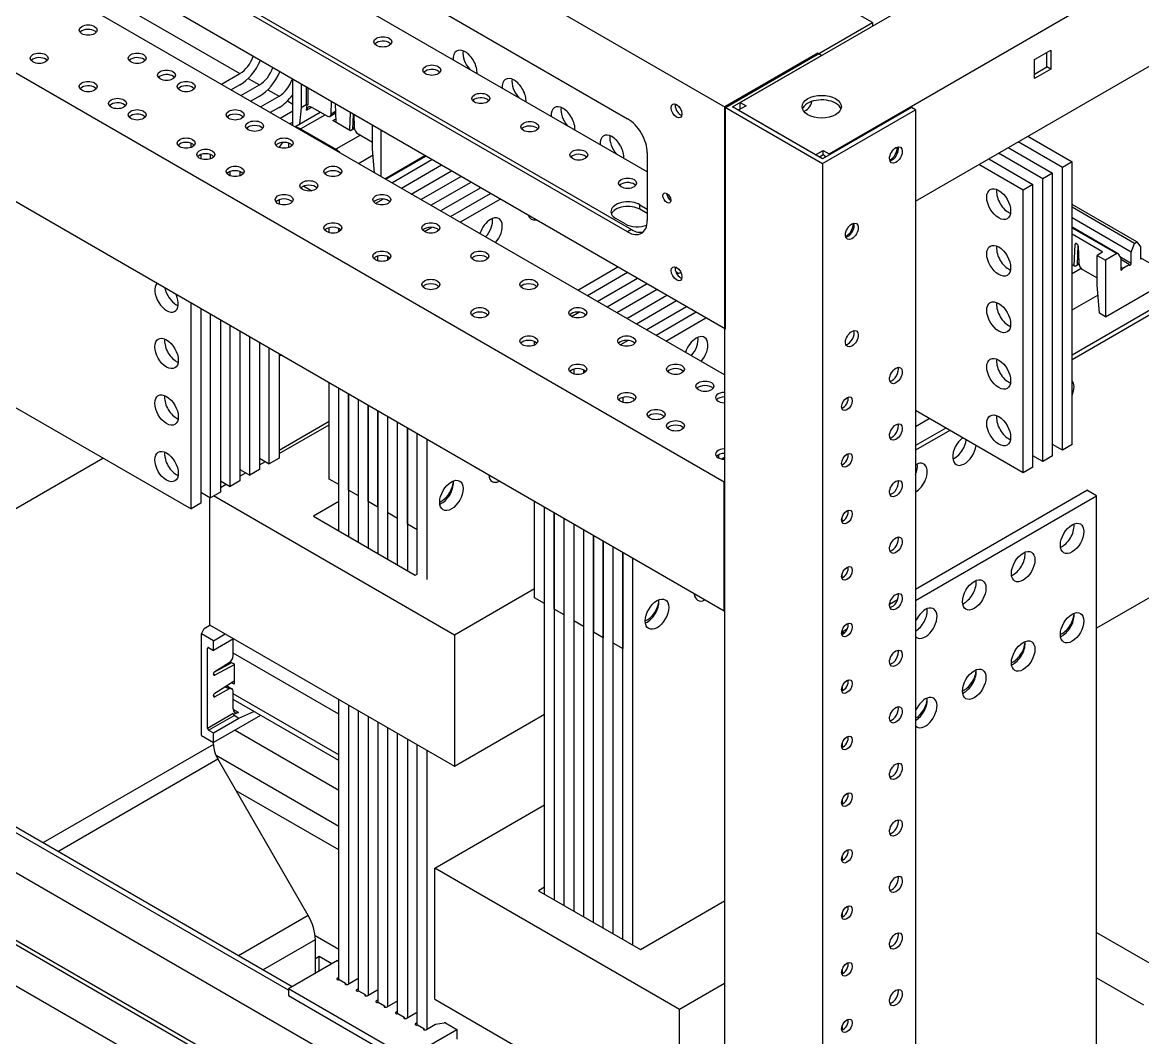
# Model space of a CAD drawing. Header units: millimetres. Extents: x -116965 to 323937, y 291661 to 566926.
# Drawn here: x -22458 to -22247.7, y 302155.2 to 302345.7 of the extents above; entities that cross this region are included whole.
import ezdxf

# ---------------------------------------------------------------- set-up
doc = ezdxf.new("R2010")
doc.units = ezdxf.units.MM
doc.layers.add('ALPHA', color=255, linetype='Continuous')

msp = doc.modelspace()

# ---------------------------------------------------------------- linework, layer by layer
at = {"layer": 'ALPHA'}
for p, q in [((-22298.406326, 302345.662676), (-22519.023642, 302473.036143)), ((-22325.98349, 302329.740993), (-22546.600806, 302457.11446)), ((-22323.225774, 302330.696294), (-22107.020805, 302455.522291)), ((-22306.532397, 302321.058368), (-22090.327428, 302445.884366)), ((-22290.317024, 302312.163454), (-22105.586792, 302418.817504)), ((-22325.98349, 302288.132327), (-22546.600806, 302415.505794)), ((-22326.167338, 302279.534618), (-22529.227193, 302396.77128)), ((-22326.259262, 302259.420225), (-22546.69273, 302386.687547)), ((-22425.261282, 302374.321706), (-22344.368267, 302327.618102)), ((-22340.691311, 302317.640514), (-22428.202847, 302368.165322)), ((-22326.259262, 302235.219266), (-22546.69273, 302362.486588)), ((-22463.133922, 302362.645805), (-22417.171981, 302336.109666)), ((-22344.368267, 302306.389191), (-22425.261282, 302353.092795)), ((-22424.525891, 302353.517373), (-22343.632876, 302306.813769)), ((-22325.98349, 302329.740993), (-22298.406326, 302345.662676)), ((-22298.406326, 302345.662676), (-22298.406326, 302345.025809)), ((-22308.701801, 302339.93087), (-22326.167338, 302329.847137)), ((-22324.696556, 302329.847137), (-22307.96641, 302339.506292)), ((-22307.96641, 302339.506292), (-22308.701801, 302339.93087)), ((-22267.997906, 302338.720822), (-22264.909263, 302340.504051)), ((-22265.644655, 302337.362172), (-22265.644655, 302340.079473)), ((-22264.909263, 302340.504051), (-22264.909263, 302336.937594)), ((-22267.997906, 302335.154365), (-22267.997906, 302338.720822)), ((-22267.997906, 302336.003522), (-22265.644655, 302337.362172)), ((-22264.909263, 302336.937594), (-22265.644655, 302337.362172)), ((-22420.665088, 302334.09292), (-22417.171981, 302336.109666)), ((-22415.607839, 302335.206608), (-22413.495026, 302333.986775)), ((-22407.244202, 302326.344367), (-22407.244202, 302335.048221)), ((-22264.909263, 302336.937594), (-22267.997906, 302335.154365)), ((-22417.171981, 302333.986775), (-22418.826611, 302333.031474)), ((-22416.988133, 302331.970029), (-22413.495026, 302333.986775)), ((-22411.930884, 302333.083717), (-22409.81807, 302331.863884)), ((-22405.677819, 302334.143869), (-22405.677819, 302329.685798)), ((-22404.75858, 302333.613146), (-22404.75858, 302330.21652)), ((-22404.390884, 302330.21652), (-22404.390884, 302333.400857)), ((-22413.495026, 302331.863884), (-22415.149655, 302330.908583)), ((-22413.311178, 302329.847137), (-22409.81807, 302331.863884)), ((-22408.253928, 302330.960826), (-22407.244202, 302330.37786)), ((-22400.023325, 302328.51443), (-22399.951807, 302330.837955)), ((-22409.81807, 302329.740993), (-22411.4727, 302328.785692)), ((-22409.634223, 302327.724246), (-22407.244202, 302329.104126)), ((-22406.871094, 302326.128953), (-22402.091052, 302328.888712)), ((-22405.677359, 302329.685532), (-22405.969009, 302326.649772)), ((-22404.75858, 302330.21652), (-22405.677819, 302329.685798)), ((-22405.677819, 302329.685798), (-22405.677359, 302329.685532)), ((-22404.745124, 302330.223758), (-22405.677359, 302329.685532)), ((-22404.678092, 302329.241747), (-22404.580223, 302330.260454)), ((-22404.678092, 302329.241747), (-22403.696353, 302329.808555)), ((-22403.581049, 302329.748962), (-22400.758268, 302328.119228)), ((-22399.231996, 302328.64869), (-22400.238268, 302328.067718)), ((-22399.243637, 302328.964583), (-22400.023325, 302328.51443)), ((-22399.298781, 302330.46093), (-22399.170887, 302326.990464)), ((-22396.565045, 302325.485981), (-22396.437151, 302328.808767)), ((-22326.167338, 302329.847137), (-22307.782562, 302319.232682)), ((-22326.167338, 302329.847137), (-22326.167338, 301820.353271)), ((-22325.98349, 302288.132327), (-22325.98349, 302329.740993)), ((-22307.782562, 302320.081838), (-22324.696556, 302329.847137)), ((-22322.122687, 302330.059427), (-22323.593469, 302329.21027)), ((-22309.106266, 302320.846079), (-22323.593469, 302329.21027)), ((-22323.225774, 302329.422559), (-22323.225774, 302330.696294)), ((-22323.225774, 302330.696294), (-22322.122687, 302330.059427)), ((-22291.052415, 302329.740993), (-22307.782562, 302320.081838)), ((-22307.782562, 302319.232682), (-22290.317024, 302329.316415)), ((-22290.317024, 302329.316415), (-22291.052415, 302329.740993)), ((-22290.317024, 302329.316415), (-22290.317024, 301819.822548)), ((-22407.244202, 302326.981234), (-22407.795745, 302326.662801)), ((-22405.77342, 302325.7075), (-22401.177225, 302328.361114)), ((-22399.706443, 302327.299668), (-22399.193202, 302327.595988)), ((-22396.397184, 302325.389066), (-22399.706443, 302327.299668)), ((-22395.909587, 302328.504178), (-22396.021131, 302325.60618)), ((-22395.741386, 302326.99389), (-22395.962798, 302327.121722)), ((-22395.752024, 302327.351763), (-22395.949554, 302327.465807)), ((-22395.784124, 302328.431742), (-22395.712607, 302326.025636)), ((-22405.77342, 302325.7075), (-22399.1549, 302321.886296)), ((-22394.558706, 302324.53991), (-22399.1549, 302321.886296)), ((-22395.683688, 302325.801003), (-22396.397184, 302325.389066)), ((-22395.689703, 302325.829758), (-22396.005508, 302326.012088)), ((-22394.977664, 302324.781795), (-22392.264286, 302323.215226)), ((-22392.264286, 302321.941491), (-22392.264286, 302326.399562)), ((-22390.697903, 302325.495211), (-22390.697903, 302316.791357)), ((-22426.364369, 302322.235127), (-22426.364369, 302323.023489)), ((-22407.979593, 302322.235127), (-22407.979593, 302323.023489)), ((-22262.73986, 302318.48967), (-22271.049779, 302323.287404)), ((-22269.211301, 302324.348849), (-22260.901382, 302319.551116)), ((-22424.525891, 302320.900598), (-22424.525891, 302320.112236)), ((-22422.687414, 302320.112236), (-22422.687414, 302320.900598)), ((-22394.926402, 302319.232682), (-22392.168183, 302320.82514)), ((-22392.264286, 302321.942022), (-22392.264746, 302321.941756)), ((-22392.264746, 302321.941756), (-22392.264286, 302321.941491)), ((-22391.878282, 302317.472849), (-22392.264746, 302321.941756)), ((-22389.962512, 302316.366779), (-22382.424754, 302320.718706)), ((-22389.778664, 302316.260634), (-22382.240906, 302320.612561)), ((-22340.691311, 302321.249428), (-22340.691311, 302308.512082)), ((-22309.106266, 302320.846079), (-22307.635484, 302321.695236)), ((-22307.635484, 302320.846079), (-22308.370875, 302320.421501)), ((-22307.635484, 302321.695236), (-22306.532397, 302321.058368)), ((-22307.635484, 302320.846079), (-22307.635484, 302321.695236)), ((-22307.267788, 302320.63379), (-22307.635484, 302320.846079)), ((-22307.267788, 302320.379043), (-22307.267788, 302320.63379)), ((-22306.532397, 302321.058368), (-22306.532397, 302320.803621)), ((-22266.416815, 302316.366779), (-22274.726734, 302321.164513)), ((-22272.888256, 302322.225958), (-22264.578338, 302317.428224)), ((-22388.675578, 302315.623767), (-22381.137819, 302319.975694)), ((-22379.299342, 302318.914248), (-22386.8371, 302314.562321)), ((-22307.782562, 302319.232682), (-22307.782562, 301809.738815)), ((-22270.09377, 302314.243888), (-22278.403689, 302319.041622)), ((-22276.565212, 302320.103067), (-22268.255293, 302315.305333)), ((-22260.901382, 302319.551116), (-22262.73986, 302318.48967)), ((-22262.73986, 302265.417392), (-22262.73986, 302318.48967)), ((-22260.901382, 302266.478838), (-22260.901382, 302319.551116)), ((-22419.010459, 302316.927899), (-22419.010459, 302317.716261)), ((-22417.171981, 302317.716261), (-22417.171981, 302316.927899)), ((-22384.998622, 302313.500876), (-22377.460864, 302317.852803)), ((-22375.622386, 302316.791357), (-22383.160145, 302312.43943)), ((-22264.578338, 302317.428224), (-22266.416815, 302316.366779)), ((-22266.416815, 302263.294501), (-22266.416815, 302316.366779)), ((-22264.578338, 302264.355947), (-22264.578338, 302317.428224)), ((-22405.207649, 302314.978686), (-22403.702139, 302314.109479)), ((-22381.321667, 302311.377985), (-22373.783909, 302315.729912)), ((-22371.945431, 302314.668466), (-22379.483189, 302310.316539)), ((-22268.255293, 302315.305333), (-22270.09377, 302314.243888)), ((-22270.09377, 302261.17161), (-22270.09377, 302314.243888)), ((-22268.255293, 302262.233056), (-22268.255293, 302315.305333)), ((-22409.81807, 302312.409033), (-22409.81807, 302311.620671)), ((-22390.307507, 302312.558681), (-22391.709066, 302311.749491)), ((-22377.644712, 302309.255094), (-22370.106954, 302313.60702)), ((-22368.268476, 302312.545575), (-22375.806234, 302308.193648)), ((-22342.088554, 302310.634973), (-22342.088554, 302311.484129)), ((-22342.088554, 302311.484129), (-22340.691311, 302310.677431)), ((-22340.691311, 302309.828274), (-22342.088554, 302310.634973)), ((-22248.72406, 302304.503628), (-22260.901382, 302311.534208)), ((-22249.178495, 302304.24126), (-22260.901382, 302311.009472)), ((-22344.809501, 302307.875214), (-22346.57444, 302308.894202)), ((-22249.815362, 302302.59983), (-22260.901382, 302309.000347)), ((-22401.177225, 302306.651613), (-22401.177225, 302306.763636)), ((-22400.441834, 302306.2537), (-22400.441834, 302307.161549)), ((-22398.603357, 302306.392991), (-22398.603357, 302307.022257)), ((-22382.516678, 302306.442263), (-22381.115119, 302307.251453)), ((-22343.632876, 302306.813769), (-22344.368267, 302306.389191)), ((-22252.37716, 302302.332332), (-22260.901382, 302307.253794)), ((-22260.901382, 302307.165861), (-22252.50716, 302302.319454)), ((-22255.297702, 302302.729326), (-22260.901382, 302305.964612)), ((-22260.5177, 302300.011287), (-22260.361308, 302304.074464)), ((-22260.361308, 302304.074464), (-22260.097776, 302304.226615)), ((-22260.085797, 302304.219999), (-22260.03519, 302304.190781)), ((-22259.826431, 302303.959891), (-22259.973787, 302300.131487)), ((-22259.759586, 302303.724341), (-22259.665262, 302300.550943)), ((-22249.815362, 302302.59983), (-22249.178495, 302304.24126)), ((-22249.178495, 302304.24126), (-22248.72406, 302304.503628)), ((-22248.72406, 302304.503628), (-22248.087193, 302303.597589)), ((-22248.087193, 302303.597589), (-22248.087193, 302301.474698)), ((-22391.249446, 302300.946472), (-22391.249446, 302301.854321)), ((-22389.410969, 302301.085763), (-22389.410969, 302301.71503)), ((-22259.694042, 302301.519196), (-22259.915453, 302301.647028)), ((-22259.704679, 302301.87707), (-22259.90221, 302301.991114)), ((-22255.297702, 302302.517037), (-22256.216941, 302301.986315)), ((-22256.216941, 302301.986315), (-22254.650558, 302301.081963)), ((-22256.216941, 302296.466798), (-22256.216941, 302301.986315)), ((-22255.297702, 302302.729326), (-22255.297702, 302302.517037)), ((-22252.50716, 302302.319454), (-22254.650558, 302301.081963)), ((-22252.347943, 302302.305234), (-22251.764148, 302301.474698)), ((-22249.815362, 302300.476939), (-22251.914833, 302301.689069)), ((-22251.764148, 302301.474698), (-22251.764148, 302299.351807)), ((-22249.815362, 302300.476939), (-22249.815362, 302302.59983)), ((-22224.13183, 302287.707749), (-22248.087193, 302301.538384)), ((-22353.744503, 302295.456301), (-22346.206744, 302299.808228)), ((-22260.349839, 302299.914373), (-22260.901382, 302300.232806)), ((-22259.19678, 302299.518646), (-22260.901382, 302298.534494)), ((-22259.636343, 302300.32631), (-22260.349839, 302299.914373)), ((-22259.642358, 302300.355065), (-22259.958163, 302300.537395)), ((-22258.930319, 302299.307102), (-22256.216941, 302297.740532)), ((-22254.650558, 302301.081963), (-22254.650558, 302290.467507)), ((-22250.183058, 302300.26465), (-22251.764148, 302301.177493)), ((-22251.764148, 302299.776385), (-22251.396453, 302299.564096)), ((-22251.396453, 302299.564096), (-22250.183058, 302300.26465)), ((-22344.368267, 302298.746783), (-22351.906025, 302294.394856)), ((-22350.067547, 302293.33341), (-22342.529789, 302297.685337)), ((-22334.96933, 302298.627532), (-22335.287984, 302298.811507)), ((-22254.650558, 302290.467507), (-22241.781215, 302297.897626)), ((-22340.691311, 302296.623892), (-22348.22907, 302292.271965)), ((-22338.852834, 302295.562446), (-22346.390592, 302291.210519)), ((-22238.655803, 302296.093169), (-22260.901382, 302283.249678)), ((-22237.920412, 302295.668591), (-22260.901382, 302282.400521)), ((-22256.216941, 302296.467329), (-22256.217401, 302296.467063)), ((-22256.217401, 302296.467063), (-22256.216941, 302296.466798)), ((-22255.753645, 302291.104375), (-22256.217401, 302296.467063)), ((-22426.364369, 302254.378358), (-22426.364369, 302293.014977)), ((-22344.552114, 302290.149074), (-22337.014356, 302294.501)), ((-22335.175879, 302293.439555), (-22342.713637, 302289.087628)), ((-22260.901382, 302291.741242), (-22256.050897, 302294.541671)), ((-22424.525891, 302291.953531), (-22424.525891, 302255.439804)), ((-22422.687414, 302256.50125), (-22422.687414, 302290.892086)), ((-22354.939513, 302290.52058), (-22353.537954, 302291.32977)), ((-22340.875159, 302288.026183), (-22333.337401, 302292.378109)), ((-22331.498923, 302291.316664), (-22339.036682, 302286.964737)), ((-22254.650558, 302290.467507), (-22255.753645, 302291.104375)), ((-22420.848936, 302289.83064), (-22420.848936, 302257.562695)), ((-22419.010459, 302258.624141), (-22419.010459, 302288.769194)), ((-22337.198204, 302285.903291), (-22329.660446, 302290.255218)), ((-22417.171981, 302287.707749), (-22417.171981, 302259.685586)), ((-22415.333503, 302260.747032), (-22415.333503, 302286.646303)), ((-22413.495026, 302285.584858), (-22413.495026, 302261.808477)), ((-22411.656548, 302262.869923), (-22411.656548, 302284.523412)), ((-22361.833804, 302285.16408), (-22361.833804, 302285.793346)), ((-22345.747125, 302285.213352), (-22344.345566, 302286.022542)), ((-22161.991286, 302286.434014), (-22256.305188, 302231.981857)), ((-22409.81807, 302283.461967), (-22409.81807, 302263.931368)), ((-22409.81807, 302283.037388), (-22409.450375, 302283.249678)), ((-22354.479894, 302280.62541), (-22354.479894, 302279.717561)), ((-22352.641416, 302280.486119), (-22352.641416, 302279.856852)), ((-22400.441834, 302260.00402), (-22400.441834, 302278.048594)), ((-22398.603357, 302250.238721), (-22398.603357, 302276.987149)), ((-22398.603357, 302258.942574), (-22398.603357, 302276.987149)), ((-22463.133922, 302275.60727), (-22426.364369, 302254.378358)), ((-22396.764879, 302257.881129), (-22396.764879, 302275.925703)), ((-22396.764879, 302275.925703), (-22396.764879, 302249.177275)), ((-22394.926402, 302256.819683), (-22394.926402, 302274.864258)), ((-22394.926402, 302248.11583), (-22394.926402, 302274.864258)), ((-22345.287506, 302275.318182), (-22345.287506, 302274.410333)), ((-22393.087924, 302255.758238), (-22393.087924, 302273.802812)), ((-22393.087924, 302273.802812), (-22393.087924, 302247.054384)), ((-22391.249446, 302254.696792), (-22391.249446, 302272.741367)), ((-22391.249446, 302272.741367), (-22391.249446, 302245.992939)), ((-22270.09377, 302261.17161), (-22290.317024, 302272.847511)), ((-22409.81807, 302265.417392), (-22400.441834, 302270.830765)), ((-22409.81807, 302264.780525), (-22400.441834, 302270.193897)), ((-22389.410969, 302253.635347), (-22389.410969, 302271.679921)), ((-22389.410969, 302244.931493), (-22389.410969, 302271.679921)), ((-22387.572491, 302252.573901), (-22387.572491, 302270.618475)), ((-22387.572491, 302243.870047), (-22387.572491, 302270.618475)), ((-22290.317024, 302269.875464), (-22287.743156, 302271.361487)), ((-22385.734013, 302269.55703), (-22385.734013, 302242.808602)), ((-22385.734013, 302251.512455), (-22385.734013, 302269.55703)), ((-22383.895536, 302242.171735), (-22383.895536, 302268.495584)), ((-22383.895536, 302250.45101), (-22383.895536, 302268.495584)), ((-22284.617744, 302269.55703), (-22290.317024, 302266.266549)), ((-22283.882353, 302269.132452), (-22290.317024, 302265.417392)), ((-22382.057058, 302267.434139), (-22382.057058, 302241.110289)), ((-22262.73986, 302265.417392), (-22264.578338, 302266.478838)), ((-22260.901382, 302266.478838), (-22262.73986, 302265.417392)), ((-22460.00851, 302254.059925), (-22442.910668, 302263.931368)), ((-22413.495026, 302263.931368), (-22411.656548, 302262.869923)), ((-22409.81807, 302263.931368), (-22411.656548, 302262.869923)), ((-22327.28881, 302264.555156), (-22327.28881, 302263.944448)), ((-22326.167338, 302264.058742), (-22326.703662, 302263.749095)), ((-22266.416815, 302263.294501), (-22268.255293, 302264.355947)), ((-22264.578338, 302264.355947), (-22266.416815, 302263.294501)), ((-22417.171981, 302261.808477), (-22415.333503, 302260.747032)), ((-22413.495026, 302261.808477), (-22415.333503, 302260.747032)), ((-22413.495026, 302262.657634), (-22412.391939, 302263.294501)), ((-22268.255293, 302262.233056), (-22270.09377, 302261.17161)), ((-22420.848936, 302259.685586), (-22419.010459, 302258.624141)), ((-22417.171981, 302259.685586), (-22419.010459, 302258.624141)), ((-22417.171981, 302260.534743), (-22416.068894, 302261.17161)), ((-22398.603357, 302258.942574), (-22400.441834, 302260.00402)), ((-22326.259262, 302259.420225), (-22326.167338, 302259.473297)), ((-22326.259262, 302235.219266), (-22326.259262, 302259.420225)), ((-22424.525891, 302257.562695), (-22422.687414, 302256.50125)), ((-22420.848936, 302257.562695), (-22422.687414, 302256.50125)), ((-22420.848936, 302258.411852), (-22419.74585, 302259.048719)), ((-22394.926402, 302256.819683), (-22396.764879, 302257.881129)), ((-22290.317024, 302239.305832), (-22258.143666, 302257.881129)), ((-22256.305188, 302256.819683), (-22258.143666, 302257.881129)), ((-22424.525891, 302255.439804), (-22426.364369, 302254.378358)), ((-22422.871262, 302256.607394), (-22422.871262, 302232.618725)), ((-22376.909321, 302230.708123), (-22422.13587, 302256.819683)), ((-22398.603357, 302255.758238), (-22403.383399, 302252.998479)), ((-22391.249446, 302254.696792), (-22393.087924, 302255.758238)), ((-22361.833804, 302237.713663), (-22361.833804, 302255.758238)), ((-22290.317024, 302237.18294), (-22256.305188, 302256.819683)), ((-22256.305188, 302137.237227), (-22256.305188, 302256.819683)), ((-22403.383399, 302252.998479), (-22384.263231, 302241.959445)), ((-22387.572491, 302252.573901), (-22389.410969, 302253.635347)), ((-22359.995327, 302236.652218), (-22359.995327, 302254.696792)), ((-22359.995327, 302182.093916), (-22359.995327, 302254.696792)), ((-22358.156849, 302253.635347), (-22358.156849, 302181.032471)), ((-22358.156849, 302235.590772), (-22358.156849, 302253.635347)), ((-22383.895536, 302250.45101), (-22385.734013, 302251.512455)), ((-22356.318371, 302179.971025), (-22356.318371, 302252.573901)), ((-22356.318371, 302234.529327), (-22356.318371, 302252.573901)), ((-22354.479894, 302251.512455), (-22354.479894, 302178.909579)), ((-22354.479894, 302251.512455), (-22354.479894, 302233.467881)), ((-22304.105607, 302252.084235), (-22304.105607, 302252.794598)), ((-22352.641416, 302250.45101), (-22352.641416, 302177.848134)), ((-22352.641416, 302250.45101), (-22352.641416, 302232.406435)), ((-22350.802938, 302176.786688), (-22350.802938, 302249.389564)), ((-22350.802938, 302249.389564), (-22350.802938, 302231.34499)), ((-22348.964461, 302175.725243), (-22348.964461, 302248.328119)), ((-22348.964461, 302248.328119), (-22348.964461, 302230.283544)), ((-22347.125983, 302247.266673), (-22347.125983, 302174.663797)), ((-22347.125983, 302247.266673), (-22347.125983, 302229.222099)), ((-22345.287506, 302173.602352), (-22345.287506, 302246.205228)), ((-22345.287506, 302246.205228), (-22345.287506, 302228.160653)), ((-22343.449028, 302245.143782), (-22343.449028, 302172.540906)), ((-22384.263231, 302241.959445), (-22383.895536, 302242.171735)), ((-22304.105607, 302241.469779), (-22304.105607, 302242.180143)), ((-22361.833804, 302239.411976), (-22376.909321, 302230.708123)), ((-22359.995327, 302236.652218), (-22361.833804, 302237.713663)), ((-22295.174763, 302236.501215), (-22293.669253, 302237.370422)), ((-22356.318371, 302234.529327), (-22358.156849, 302235.590772)), ((-22326.167338, 302235.272338), (-22326.259262, 302235.219266)), ((-22424.385413, 302230.945451), (-22423.919194, 302231.950014)), ((-22423.919194, 302231.950014), (-22422.816107, 302232.586881)), ((-22422.871262, 302232.618725), (-22376.909321, 302206.082586)), ((-22354.479894, 302233.467881), (-22352.641416, 302232.406435)), ((-22304.105607, 302231.34499), (-22303.096284, 302231.927722)), ((-22424.385413, 302211.839431), (-22424.385413, 302230.945451)), ((-22422.13587, 302229.646677), (-22424.385413, 302230.945451)), ((-22422.13587, 302229.646677), (-22419.929697, 302230.920412)), ((-22418.363314, 302230.01606), (-22422.13587, 302227.837974)), ((-22418.458915, 302226.827726), (-22418.458915, 302229.960865)), ((-22376.909321, 302230.708123), (-22376.909321, 302206.082586)), ((-22350.802938, 302231.34499), (-22348.964461, 302230.283544)), ((-22304.105607, 302230.855324), (-22304.105607, 302231.565687)), ((-22304.105607, 302231.34499), (-22304.105607, 302230.855324)), ((-22303.691454, 302231.105879), (-22304.105607, 302231.34499)), ((-22423.238957, 302228.262552), (-22423.055109, 302228.368697)), ((-22423.238957, 302213.198517), (-22423.238957, 302228.262552)), ((-22423.055109, 302228.368697), (-22422.13587, 302227.837974)), ((-22422.13587, 302227.837974), (-22422.13587, 302229.646677)), ((-22347.125983, 302229.222099), (-22345.287506, 302228.160653)), ((-22421.869723, 302223.90094), (-22419.168642, 302225.569326)), ((-22419.010459, 302225.6871), (-22419.010459, 302225.357746)), ((-22418.988563, 302225.706687), (-22418.275067, 302225.29475)), ((-22398.603357, 302215.847885), (-22418.458915, 302227.311497)), ((-22422.034131, 302223.734797), (-22418.685907, 302225.531949)), ((-22418.275067, 302225.137993), (-22421.86979, 302223.208533)), ((-22420.297393, 302224.872127), (-22420.297393, 302224.666987)), ((-22419.992784, 302225.060276), (-22419.992784, 302224.830485)), ((-22418.275067, 302225.29475), (-22418.275067, 302221.473546)), ((-22422.13587, 302223.373148), (-22422.13587, 302223.42904)), ((-22421.86979, 302223.208533), (-22422.1357, 302223.362056)), ((-22421.875575, 302219.836264), (-22418.275067, 302222.148702)), ((-22418.275067, 302221.473546), (-22418.828653, 302221.793159)), ((-22518.104403, 302220.093667), (-22326.167338, 302109.278751)), ((-22422.13587, 302219.305763), (-22422.13587, 302219.368051)), ((-22421.869723, 302219.141184), (-22422.135702, 302219.294747)), ((-22419.168642, 302220.591738), (-22421.869723, 302219.141184)), ((-22419.974693, 302221.057112), (-22419.168642, 302220.591738)), ((-22419.710169, 302221.227003), (-22418.674306, 302220.628948)), ((-22418.458915, 302216.893393), (-22418.458915, 302220.152859)), ((-22398.603357, 302208.205477), (-22418.458915, 302219.669089)), ((-22304.105607, 302220.951232), (-22304.105607, 302220.240868)), ((-22304.105607, 302220.240868), (-22304.105607, 302220.951232)), ((-22398.603357, 302207.15028), (-22418.458915, 302218.613892)), ((-22398.603357, 302166.027219), (-22398.603357, 302218.607643)), ((-22396.764879, 302217.546198), (-22396.764879, 302165.25939)), ((-22418.458915, 302215.958275), (-22423.238957, 302213.198517)), ((-22423.055109, 302212.880083), (-22418.275067, 302215.639841)), ((-22413.305766, 302215.63872), (-22422.13587, 302210.540657)), ((-22422.13587, 302212.34936), (-22417.355829, 302215.109119)), ((-22417.471133, 302216.196933), (-22418.452872, 302216.76374)), ((-22417.471133, 302216.196933), (-22418.402293, 302215.772336)), ((-22418.288064, 302215.647876), (-22417.355829, 302215.10965)), ((-22418.275067, 302215.639841), (-22417.355829, 302215.109119)), ((-22417.355829, 302215.10965), (-22414.580958, 302216.374953)), ((-22417.355829, 302215.109119), (-22417.355829, 302215.10965)), ((-22394.926402, 302163.904328), (-22394.926402, 302216.484752)), ((-22393.087924, 302215.423307), (-22393.087924, 302163.136499)), ((-22376.909321, 302206.082586), (-22359.995327, 302215.847885)), ((-22326.167338, 302096.541404), (-22529.135269, 302213.724994)), ((-22391.249446, 302214.361861), (-22391.249446, 302161.781437)), ((-22389.410969, 302161.013607), (-22389.410969, 302213.300415)), ((-22326.167338, 302095.692248), (-22529.135269, 302212.875837)), ((-22424.385413, 302211.839431), (-22422.13587, 302210.540657)), ((-22423.055109, 302212.880083), (-22422.13587, 302212.34936)), ((-22422.13587, 302210.540657), (-22422.13587, 302212.34936)), ((-22418.09122, 302212.875837), (-22398.603357, 302201.624514)), ((-22387.572491, 302159.658546), (-22387.572491, 302212.23897)), ((-22385.734013, 302211.177524), (-22385.734013, 302158.890716)), ((-22422.13587, 302210.191513), (-22454.159352, 302191.702748)), ((-22422.13587, 302210.191513), (-22422.13587, 302210.540657)), ((-22383.895536, 302157.535655), (-22383.895536, 302210.116079)), ((-22382.057058, 302209.054633), (-22382.057058, 302156.767825)), ((-22304.105607, 302210.336776), (-22304.105607, 302209.626413)), ((-22304.105607, 302209.626413), (-22304.105607, 302210.336776)), ((-22451.401636, 302190.110579), (-22421.328154, 302207.473512)), ((-22421.66843, 302208.147889), (-22398.603357, 302194.831263)), ((-22404.361897, 302178.087093), (-22421.328154, 302207.473512)), ((-22407.396692, 302164.704313), (-22469.728507, 302200.691604)), ((-22398.603357, 302190.373191), (-22417.881241, 302201.503283)), ((-22518.839794, 302199.289334), (-22326.167338, 302088.04984)), ((-22408.071517, 302164.038727), (-22470.749662, 302200.225971)), ((-22380.586276, 302186.976566), (-22359.995327, 302198.864756)), ((-22304.105607, 302199.722321), (-22304.105607, 302199.011957)), ((-22304.105607, 302189.107865), (-22304.105607, 302188.397502)), ((-22380.586276, 302162.351029), (-22380.586276, 302186.976566)), ((-22334.624335, 302160.440427), (-22380.586276, 302186.976566)), ((-22359.995327, 302183.367651), (-22361.098413, 302182.730783)), ((-22361.098413, 302182.730783), (-22341.978246, 302171.69175)), ((-22341.978246, 302171.69175), (-22326.167338, 302180.820181)), ((-22404.361897, 302178.087093), (-22417.469122, 302170.519634)), ((-22304.105607, 302178.49341), (-22304.105607, 302177.783046)), ((-22412.872928, 302167.86602), (-22403.015703, 302173.557091)), ((-22398.603357, 302171.69175), (-22403.053825, 302174.261228)), ((-22403.015703, 302167.233678), (-22403.015703, 302173.557091)), ((-22256.305188, 302174.876086), (-22243.80354, 302167.658257)), ((-22398.879128, 302169.621931), (-22408.071517, 302164.314703)), ((-22403.015703, 302169.993437), (-22402.280312, 302170.418015)), ((-22402.280312, 302170.418015), (-22399.890291, 302169.038136)), ((-22402.280312, 302167.658257), (-22402.280312, 302170.418015)), ((-22398.879128, 302169.621931), (-22398.603357, 302169.462714)), ((-22304.105607, 302167.878954), (-22304.105607, 302167.168591)), ((-22398.603357, 302166.448209), (-22398.934283, 302166.257148)), ((-22398.934283, 302166.044859), (-22398.934283, 302166.257148)), ((-22398.566587, 302166.044859), (-22397.353192, 302165.344305)), ((-22397.353192, 302165.344305), (-22397.353192, 302165.132016)), ((-22396.985496, 302165.132016), (-22395.147019, 302166.193462)), ((-22395.147019, 302166.193462), (-22394.926402, 302166.227591)), ((-22326.167338, 302165.323076), (-22334.624335, 302160.440427)), ((-22256.305188, 302166.384522), (-22247.480496, 302161.289583)), ((-22385.64209, 302151.365067), (-22408.071517, 302164.314703)), ((-22408.071517, 302164.314703), (-22408.071517, 302163.040968)), ((-22408.071517, 302163.040968), (-22385.64209, 302150.091333)), ((-22394.926402, 302164.325318), (-22395.257328, 302164.134257)), ((-22395.257328, 302163.921968), (-22395.257328, 302164.134257)), ((-22394.889632, 302163.921968), (-22393.676237, 302163.221414)), ((-22393.676237, 302163.221414), (-22393.676237, 302163.009125)), ((-22393.308541, 302163.009125), (-22391.470064, 302164.070571)), ((-22391.470064, 302164.070571), (-22391.249446, 302164.1047)), ((-22391.249446, 302162.202426), (-22391.580372, 302162.011366)), ((-22391.580372, 302161.799077), (-22391.580372, 302162.011366)), ((-22391.212677, 302161.799077), (-22389.999282, 302161.098523)), ((-22389.999282, 302161.098523), (-22389.999282, 302160.886234)), ((-22389.631586, 302160.886234), (-22387.793108, 302161.94768)), ((-22387.793108, 302161.94768), (-22387.572491, 302161.981809)), ((-22380.586276, 302162.351029), (-22334.624335, 302135.81489)), ((-22334.624335, 302135.81489), (-22334.624335, 302160.440427)), ((-22387.572491, 302160.079535), (-22387.903417, 302159.888475)), ((-22387.903417, 302159.676186), (-22387.903417, 302159.888475)), ((-22387.535721, 302159.676186), (-22386.322326, 302158.975632)), ((-22386.322326, 302158.975632), (-22386.322326, 302158.763343)), ((-22385.954631, 302158.763343), (-22384.116153, 302159.824788)), ((-22384.116153, 302159.824788), (-22383.895536, 302159.858918)), ((-22385.64209, 302151.365067), (-22376.449701, 302156.672295)), ((-22383.895536, 302157.956644), (-22384.226462, 302157.765584)), ((-22384.226462, 302157.553295), (-22384.226462, 302157.765584)), ((-22383.858766, 302157.553295), (-22382.645371, 302156.852741)), ((-22382.645371, 302156.852741), (-22382.645371, 302156.640452)), ((-22382.277675, 302156.640452), (-22380.439198, 302157.701897)), ((-22380.439198, 302157.701897), (-22378.84424, 302157.948638)), ((-22378.593099, 302157.909787), (-22376.449701, 302156.672295)), ((-22376.449701, 302156.672295), (-22376.449701, 302154.863592)), ((-22304.105607, 302157.264498), (-22304.105607, 302156.554135))]:
    msp.add_line(p, q, dxfattribs=at)
for centre, major_axis, start_param, end_param in [((-22445.668384, 302344.282797), (-1.69, 0), 5.4977871438, 11.780972451), ((-22445.668384, 302343.433641), (-1.69, 0), 5.4977871438, 5.8329886172), ((-22445.668384, 302343.433641), (-1.69, 0), 3.5917893435, 5.4977871438), ((-22390.330207, 302342.053761), (-1.69, 0), 2.3561944902, 8.6393797974), ((-22390.330207, 302341.204605), (-1.69, 0), 5.4977871438, 5.8329886172), ((-22390.330207, 302341.204605), (-1.69, 0), 3.5917893435, 5.4977871438), ((-22454.860772, 302338.975569), (-1.69, 0), 5.4977871438, 11.780972451), ((-22436.475996, 302338.975569), (-1.69, 0), 5.4977871438, 11.780972451), ((-22417.171981, 302339.294003), (1.95, 3.377499), 3.926990817, 5.0486747211), ((-22374.886995, 302337.59569), (-1.586, 2.747033), 5.4977871438, 7.1506427468), ((-22373.048518, 302338.657136), (-1.586, 2.747033), 0.6182324985, 1.9089433179), ((-22374.886995, 302337.59569), (-1.586, 2.747033), 3.8449315408, 5.4977871438), ((-22454.860772, 302338.126413), (-1.69, 0), 5.4977871438, 5.8329886172), ((-22454.860772, 302338.126413), (-1.69, 0), 3.5917893435, 5.4977871438), ((-22436.475996, 302338.126413), (-1.69, 0), 5.4977871438, 5.8329886172), ((-22436.475996, 302338.126413), (-1.69, 0), 3.5917893435, 5.4977871438), ((-22417.171981, 302339.294003), (3.25, 5.629165), 3.926990817, 4.9116957781), ((-22413.495026, 302337.171112), (1.95, 3.377499), 3.926990817, 5.0486747211), ((-22381.137819, 302336.746534), (-1.69, 0), 2.3561944902, 8.6393797974), ((-22430.960563, 302335.791233), (-1.69, 0), 5.4977871438, 11.780972451), ((-22430.960563, 302334.942076), (-1.69, 0), 5.4977871438, 5.8329886172), ((-22430.960563, 302334.942076), (-1.69, 0), 3.5917893435, 5.4977871438), ((-22413.495026, 302337.171112), (3.25, 5.629165), 3.926990817, 4.9116957781), ((-22409.81807, 302335.048221), (1.95, 3.377499), 3.926990817, 5.0486747211), ((-22381.137819, 302335.897377), (-1.69, 0), 5.4977871438, 5.8329886172), ((-22381.137819, 302335.897377), (-1.69, 0), 3.5917893435, 5.4977871438), ((-22365.694607, 302332.288462), (-1.586, 2.747033), 5.4977871438, 7.1506427468), ((-22363.85613, 302333.349908), (-1.586, 2.747033), 0.6182324985, 1.9089433179), ((-22445.668384, 302333.668341), (-1.69, 0), 5.4977871438, 11.780972451), ((-22445.668384, 302332.819185), (-1.69, 0), 5.4977871438, 5.8329886172), ((-22445.668384, 302332.819185), (-1.69, 0), 3.5917893435, 5.4977871438), ((-22427.283608, 302333.668341), (-1.69, 0), 5.4977871438, 11.780972451), ((-22427.283608, 302332.819185), (-1.69, 0), 5.4977871438, 5.8329886172), ((-22427.283608, 302332.819185), (-1.69, 0), 3.5917893435, 5.4977871438), ((-22365.694607, 302332.288462), (-1.586, 2.747033), 3.8449315408, 5.4977871438), ((-22440.152951, 302330.484005), (-1.69, 0), 5.4977871438, 11.780972451), ((-22409.81807, 302335.048221), (3.25, 5.629165), 3.926990817, 4.521376617), ((-22371.945431, 302331.439306), (-1.69, 0), 2.3561944902, 8.6393797974), ((-22371.945431, 302330.590149), (-1.69, 0), 5.4977871438, 5.8329886172), ((-22371.945431, 302330.590149), (-1.69, 0), 3.5917893435, 5.4977871438), ((-22307.92964, 302329.889595), (-3.692, 0), 2.3561944902, 8.6393797974), ((-22307.92964, 302329.040439), (-3.692, 0), 3.926990817, 6.0826591128), ((-22310.907974, 302330.590149), (0.845, 1.463583), 3.5682601432, 5.2319157667), ((-22440.152951, 302329.634848), (-1.69, 0), 5.4977871438, 5.8329886172), ((-22440.152951, 302329.634848), (-1.69, 0), 3.5917893435, 5.4977871438), ((-22436.475996, 302328.361114), (-1.69, 0), 5.4977871438, 11.780972451), ((-22418.09122, 302328.361114), (-1.69, 0), 2.3561944902, 8.6393797974), ((-22404.574732, 302330.110376), (-0.26, 0), 5.427038432, 5.4977871438), ((-22404.574732, 302330.110376), (-0.26, 0), 3.926990817, 5.427038432), ((-22403.581049, 302328.475227), (-0.78, 1.351), 5.4977871438, 6.9638637155), ((-22356.502219, 302326.981234), (-1.586, 2.747033), 5.4977871438, 7.1506427468), ((-22354.663741, 302328.04268), (-1.586, 2.747033), 0.6182324985, 1.9089433179), ((-22356.502219, 302326.981234), (-1.586, 2.747033), 3.8449315408, 5.4977871438), ((-22335.175879, 302329.104126), (-0.715, 1.238416), 0.7853981634, 7.0685834706), ((-22334.440487, 302329.528704), (-0.715, 1.238416), 0.5401439777, 0.7853981634), ((-22334.440487, 302329.528704), (-0.715, 1.238416), 0.7853981634, 2.6014486759), ((-22311.643365, 302331.014728), (0.845, 1.463583), 4.1806584906, 4.4973423241), ((-22311.643365, 302331.014728), (0.845, 1.463583), 4.1806584906, 4.4973423241), ((-22307.92964, 302329.040439), (-3.692, 0), 3.342118848, 3.926990817), ((-22436.475996, 302327.511957), (-1.69, 0), 5.4977871438, 5.8329886172), ((-22436.475996, 302327.511957), (-1.69, 0), 3.5917893435, 5.4977871438), ((-22418.09122, 302327.511957), (-1.69, 0), 3.5917893435, 5.8329886172), ((-22418.09122, 302326.025933), (1.95, 3.377499), 1.2364425966, 1.3460675519), ((-22414.414264, 302326.238223), (-1.69, 0), 2.3561944902, 8.6393797974), ((-22400.758268, 302328.968385), (-0.52, 0.900666), 2.3561944902, 3.8920842319), ((-22362.753043, 302326.132078), (-1.69, 0), 2.3561944902, 8.6393797974), ((-22344.368267, 302323.37232), (-2.6, 4.503332), 3.926990817, 5.4977871438), ((-22414.414264, 302325.389066), (-1.69, 0), 3.5917893435, 5.8329886172), ((-22414.414264, 302323.903042), (1.95, 3.377499), 1.2364425966, 1.3460675519), ((-22405.77342, 302323.16003), (-1.56, 2.701999), 5.4977871438, 5.908925006), ((-22394.977664, 302325.630951), (-0.52, 0.900666), 0.8203047484, 2.3561944902), ((-22362.753043, 302325.282922), (-1.69, 0), 5.4977871438, 5.8329886172), ((-22362.753043, 302325.282922), (-1.69, 0), 3.5917893435, 5.4977871438), ((-22347.309831, 302321.674007), (-1.586, 2.747033), 5.4977871438, 7.1506427468), ((-22345.471353, 302322.735452), (-1.586, 2.747033), 0.6182324985, 1.9089433179), ((-22427.283608, 302323.053886), (-1.69, 0), 2.3561944902, 8.6393797974), ((-22427.283608, 302322.204729), (-1.69, 0), 3.5917893435, 5.8329886172), ((-22408.898832, 302323.053886), (-1.69, 0), 2.3561944902, 8.6393797974), ((-22408.898832, 302322.204729), (-1.69, 0), 3.5917893435, 5.8329886172), ((-22407.060354, 302319.65726), (3.25, 5.629165), 1.2592261332, 1.4401432643), ((-22347.309831, 302321.674007), (-1.586, 2.747033), 3.8449315408, 5.4977871438), ((-22293.99398, 302320.82485), (0.845, 1.463583), 2.3561944902, 8.6393797974), ((-22294.729371, 302321.249428), (0.845, 1.463583), 3.5917893435, 5.8329886172), ((-22423.606653, 302320.930995), (-1.69, 0), 2.3561944902, 8.6393797974), ((-22423.606653, 302320.081838), (-1.69, 0), 3.5917893435, 5.8329886172), ((-22399.1549, 302319.338826), (-1.56, 2.701999), 5.0866492815, 5.4977871438), ((-22353.560655, 302320.82485), (-1.69, 0), 2.3561944902, 8.6393797974), ((-22353.560655, 302319.975694), (-1.69, 0), 5.4977871438, 5.8329886172), ((-22353.560655, 302319.975694), (-1.69, 0), 3.5917893435, 5.4977871438), ((-22294.949988, 302321.376802), (0.845, 1.463583), 3.7428568703, 5.6819210905), ((-22418.09122, 302317.746658), (-1.69, 0), 2.3561944902, 8.6393797974), ((-22399.706443, 302317.746658), (-1.69, 0), 2.3561944902, 8.6393797974), ((-22418.09122, 302316.897502), (-1.69, 0), 3.5917893435, 5.8329886172), ((-22404.210714, 302315.039972), (-1.69, 0), 2.3561944902, 8.6393797974), ((-22399.706443, 302316.897502), (-1.69, 0), 3.5917893435, 5.8329886172), ((-22344.368267, 302315.517622), (-1.69, 0), 2.3561944902, 8.6393797974), ((-22404.210714, 302314.190815), (-1.69, 0), 3.5917893435, 5.8329886172), ((-22344.368267, 302314.668466), (-1.69, 0), 5.4977871438, 5.8329886172), ((-22344.368267, 302314.668466), (-1.69, 0), 3.5917893435, 5.4977871438), ((-22274.689964, 302311.590274), (-1.586, 2.747033), 0.7853981634, 7.0685834706), ((-22272.851487, 302312.651719), (-1.586, 2.747033), 0.6182324985, 2.3561944902), ((-22408.898832, 302312.43943), (-1.69, 0), 2.3561944902, 8.6393797974), ((-22408.898832, 302311.590274), (-1.69, 0), 3.5917893435, 5.8329886172), ((-22390.514055, 302312.43943), (-1.69, 0), 2.3561944902, 8.6393797974), ((-22390.514055, 302311.590274), (-1.69, 0), 3.5917893435, 5.8329886172), ((-22344.331497, 302310.189166), (-3.172, 0), 3.926990817, 7.0685834706), ((-22337.014356, 302312.757864), (-0.52, 0.900666), 0.7853981634, 7.0685834706), ((-22336.278965, 302313.182442), (-0.52, 0.900666), 0.7853981634, 2.3561944902), ((-22344.331497, 302309.340009), (-3.172, 0), 3.926990817, 6.0492182714), ((-22272.851487, 302312.651719), (-1.586, 2.747033), 2.3561944902, 2.5233601551), ((-22399.706443, 302307.132203), (-1.69, 0), 2.3561944902, 8.6393797974), ((-22381.321667, 302307.132203), (-1.69, 0), 2.3561944902, 8.6393797974), ((-22370.106954, 302306.176902), (1.56, 2.701999), 0.7853981634, 1.9321634507), ((-22371.945431, 302307.238347), (1.56, 2.701999), 4.3510218565, 5.6530480611), ((-22370.106954, 302306.176902), (1.56, 2.701999), 4.3510218565, 7.0685834706), ((-22360.914565, 302311.484129), (1.56, 2.701999), 2.6548976985, 3.6282876087), ((-22342.566559, 302309.170178), (-3.172, 0), 0.7853981634, 2.1709209872), ((-22344.368267, 302310.634973), (-2.6, 4.503332), 2.3561944902, 3.926990817), ((-22302.267129, 302306.495335), (0.845, 1.463583), 2.3561944902, 8.6393797974), ((-22303.223137, 302307.047287), (0.845, 1.463583), 3.7428568703, 5.6819210905), ((-22303.00252, 302306.919913), (0.845, 1.463583), 3.5917893435, 5.8329886172), ((-22399.706443, 302306.283046), (-1.69, 0), 3.5917893435, 5.8329886172), ((-22381.321667, 302306.283046), (-1.69, 0), 3.5917893435, 5.8329886172), ((-22343.632876, 302311.059551), (-2.6, 4.503332), 2.3561944902, 2.999695599), ((-22274.689964, 302300.975818), (-1.586, 2.747033), 0.7853981634, 7.0685834706), ((-22272.851487, 302302.037264), (-1.586, 2.747033), 0.6182324985, 2.3561944902), ((-22260.085797, 302303.901566), (-0.195, 0.33775), 5.4977871438, 7.0251325752), ((-22260.03519, 302303.872348), (-0.195, 0.33775), 3.961897402, 5.4977871438), ((-22390.514055, 302301.824975), (-1.69, 0), 2.3561944902, 8.6393797974), ((-22390.514055, 302300.975818), (-1.69, 0), 3.5917893435, 5.8329886172), ((-22372.129279, 302301.824975), (-1.69, 0), 2.3561944902, 8.6393797974), ((-22372.129279, 302300.975818), (-1.69, 0), 3.5917893435, 5.8329886172), ((-22255.48155, 302302.623182), (-0.26, 0), 2.3561944902, 3.926990817), ((-22252.50716, 302302.107165), (0.13, 0.225167), 6.0213859194, 7.0685834706), ((-22247.903345, 302301.580842), (0.13, 0.225167), 2.3561944902, 4.1945832123), ((-22335.175879, 302298.534494), (-0.715, 1.238416), 0.7853981634, 7.0685834706), ((-22334.440487, 302298.959072), (-0.715, 1.238416), 0.5401439777, 0.7853981634), ((-22334.440487, 302298.959072), (-0.715, 1.238416), 0.7853981634, 2.6014486759), ((-22335.175879, 302298.746783), (-1.69, 0), 4.7338598269, 4.869520722), ((-22272.851487, 302302.037264), (-1.586, 2.747033), 2.3561944902, 2.5233601551), ((-22258.930319, 302300.156258), (-0.52, 0.900666), 0.8203047484, 2.3561944902), ((-22251.580301, 302299.457951), (0.13, 0.225167), 2.3561944902, 5.4977871438), ((-22249.99921, 302300.370794), (0.13, 0.225167), 2.3561944902, 5.4977871438), ((-22381.321667, 302296.517747), (-1.69, 0), 2.3561944902, 8.6393797974), ((-22362.936891, 302296.517747), (-1.69, 0), 2.3561944902, 8.6393797974), ((-22335.175879, 302299.595939), (-1.69, 0), 1.5585621367, 2.0777960845), ((-22430.960563, 302294.182567), (-1.56, 2.701999), 0.162571578, 4.5498174024), ((-22429.122085, 302295.244012), (-1.56, 2.701999), 1.0380784185, 2.3561944902), ((-22381.321667, 302295.668591), (-1.69, 0), 3.5917893435, 5.8329886172), ((-22362.936891, 302295.668591), (-1.69, 0), 3.5917893435, 5.8329886172), ((-22274.689964, 302290.361363), (-1.586, 2.747033), 0.7853981634, 7.0685834706), ((-22272.851487, 302291.422808), (-1.586, 2.747033), 0.6182324985, 2.3561944902), ((-22429.122085, 302295.244012), (-1.56, 2.701999), 2.3561944902, 2.5114554075), ((-22372.129279, 302291.210519), (-1.69, 0), 2.3561944902, 8.6393797974), ((-22372.129279, 302290.361363), (-1.69, 0), 3.5917893435, 5.8329886172), ((-22353.744503, 302291.210519), (-1.69, 0), 2.3561944902, 8.6393797974), ((-22353.744503, 302290.361363), (-1.69, 0), 3.5917893435, 5.8329886172), ((-22272.851487, 302291.422808), (-1.586, 2.747033), 2.3561944902, 2.5233601551), ((-22430.960563, 302283.568111), (-1.56, 2.701999), 0.7853981634, 7.0685834706), ((-22362.936891, 302285.903291), (-1.69, 0), 2.3561944902, 8.6393797974), ((-22344.552114, 302285.903291), (-1.69, 0), 2.3561944902, 8.6393797974), ((-22333.337401, 302284.94799), (1.56, 2.701999), 4.3510218565, 5.6530480611), ((-22331.498923, 302283.886545), (1.56, 2.701999), 4.3510218565, 7.0685834706), ((-22302.267129, 302286.32787), (0.845, 1.463583), 2.3561944902, 8.6393797974), ((-22303.00252, 302286.752448), (0.845, 1.463583), 3.5917893435, 5.8329886172), ((-22429.122085, 302284.629557), (-1.56, 2.701999), 0.6301372461, 2.3561944902), ((-22362.936891, 302285.054135), (-1.69, 0), 3.5917893435, 5.8329886172), ((-22344.552114, 302285.054135), (-1.69, 0), 3.5917893435, 5.8329886172), ((-22331.498923, 302283.886545), (1.56, 2.701999), 0.7853981634, 1.9321634507), ((-22274.689964, 302279.746907), (-1.586, 2.747033), 0.7853981634, 7.0685834706), ((-22272.851487, 302280.808353), (-1.586, 2.747033), 0.6182324985, 2.3561944902), ((-22429.122085, 302284.629557), (-1.56, 2.701999), 2.3561944902, 2.5114554075), ((-22353.744503, 302280.596064), (-1.69, 0), 2.3561944902, 8.6393797974), ((-22353.744503, 302279.746907), (-1.69, 0), 3.5917893435, 5.8329886172), ((-22335.359726, 302280.596064), (-1.69, 0), 2.3561944902, 8.6393797974), ((-22335.359726, 302279.746907), (-1.69, 0), 3.5917893435, 5.8329886172), ((-22293.99398, 302279.428474), (0.845, 1.463583), 2.3561944902, 8.6393797974), ((-22294.729371, 302279.853052), (0.845, 1.463583), 3.5917893435, 5.8329886172), ((-22329.844293, 302277.411727), (-1.69, 0), 2.3561944902, 8.6393797974), ((-22272.851487, 302280.808353), (-1.586, 2.747033), 2.3561944902, 2.5233601551), ((-22262.73986, 302276.031848), (1.56, 2.701999), 4.9121016003, 6.0834726872), ((-22430.960563, 302272.953656), (-1.56, 2.701999), 0.7853981634, 7.0685834706), ((-22344.552114, 302275.288836), (-1.69, 0), 2.3561944902, 8.6393797974), ((-22329.844293, 302276.562571), (-1.69, 0), 3.5917893435, 5.8329886172), ((-22326.167338, 302275.288836), (-1.69, 0), 4.7123889804, 7.853981634), ((-22429.122085, 302274.015101), (-1.56, 2.701999), 0.6301372461, 2.3561944902), ((-22344.552114, 302274.439679), (-1.69, 0), 3.5917893435, 5.8329886172), ((-22326.167338, 302274.439679), (-1.69, 0), 4.7123889804, 5.8329886172), ((-22303.186368, 302274.121246), (0.702, 1.2159), 2.3561944902, 8.6393797974), ((-22303.921759, 302274.545824), (0.702, 1.2159), 3.692878252, 5.7318997087), ((-22339.036682, 302272.104499), (-1.69, 0), 2.3561944902, 8.6393797974), ((-22339.036682, 302271.255343), (-1.69, 0), 3.5917893435, 5.8329886172), ((-22274.689964, 302269.132452), (-1.586, 2.747033), 0.7853981634, 7.0685834706), ((-22272.851487, 302270.193897), (-1.586, 2.747033), 0.6182324985, 2.3561944902), ((-22429.122085, 302274.015101), (-1.56, 2.701999), 2.3561944902, 2.5114554075), ((-22335.359726, 302269.981608), (-1.69, 0), 2.3561944902, 8.6393797974), ((-22335.359726, 302269.132452), (-1.69, 0), 3.5917893435, 5.8329886172), ((-22293.99398, 302268.814018), (0.845, 1.463583), 2.3561944902, 8.6393797974), ((-22294.729371, 302269.238596), (0.845, 1.463583), 3.5917893435, 5.8329886172), ((-22281.124636, 302265.417392), (1.56, 2.701999), 0.9406590807, 5.3425262264), ((-22430.960563, 302262.3392), (-1.56, 2.701999), 0.7853981634, 7.0685834706), ((-22326.167338, 302264.67438), (-1.69, 0), 4.7123889804, 7.853981634), ((-22282.963114, 302266.478838), (1.56, 2.701999), 3.926990817, 5.3425262264), ((-22272.851487, 302270.193897), (-1.586, 2.747033), 2.3561944902, 2.5233601551), ((-22429.122085, 302263.400646), (-1.56, 2.701999), 0.6301372461, 2.3561944902), ((-22326.167338, 302263.825224), (-1.69, 0), 4.7123889804, 5.8329886172), ((-22303.186368, 302263.50679), (0.702, 1.2159), 2.3561944902, 8.6393797974), ((-22303.921759, 302263.931368), (0.702, 1.2159), 3.692878252, 5.7318997087), ((-22282.963114, 302266.478838), (1.56, 2.701999), 3.7717298997, 3.926990817), ((-22290.317024, 302260.110164), (1.56, 2.701999), 3.926990817, 7.0685834706), ((-22292.155502, 302261.17161), (1.56, 2.701999), 4.9121016003, 5.6530480611), ((-22429.122085, 302263.400646), (-1.56, 2.701999), 2.3561944902, 2.5114554075), ((-22377.460864, 302256.925828), (1.56, 2.701999), 2.3561944902, 8.6393797974), ((-22379.299342, 302258.411852), (1.56, 2.701999), 3.7596417094, 5.4143570572), ((-22379.299342, 302257.987273), (1.56, 2.701999), 3.926990817, 5.6530480611), ((-22368.268476, 302262.233056), (1.56, 2.701999), 2.4434421337, 3.8397431735), ((-22370.106954, 302263.294501), (1.56, 2.701999), 3.7717298997, 3.8397431735), ((-22293.99398, 302258.199562), (0.845, 1.463583), 2.3561944902, 8.6393797974), ((-22294.729371, 302258.624141), (0.845, 1.463583), 3.5917893435, 5.8329886172), ((-22379.299342, 302257.987273), (1.56, 2.701999), 3.7717298997, 3.926990817), ((-22303.186368, 302252.892335), (0.702, 1.2159), 2.3561944902, 8.6393797974), ((-22303.921759, 302253.316913), (0.702, 1.2159), 3.692878252, 5.7318997087), ((-22260.901382, 302248.858842), (1.56, 2.701999), 2.3561944902, 8.6393797974), ((-22262.73986, 302249.920287), (1.56, 2.701999), 3.926990817, 5.6530480611), ((-22293.99398, 302247.585107), (0.845, 1.463583), 2.3561944902, 8.6393797974), ((-22294.729371, 302248.009685), (0.845, 1.463583), 3.5917893435, 5.8329886172), ((-22270.09377, 302243.551614), (1.56, 2.701999), 2.3561944902, 8.6393797974), ((-22262.73986, 302249.920287), (1.56, 2.701999), 3.7717298997, 3.926990817), ((-22271.932248, 302244.613059), (1.56, 2.701999), 3.926990817, 5.6530480611), ((-22303.186368, 302242.277879), (0.702, 1.2159), 2.3561944902, 8.6393797974), ((-22303.921759, 302242.702457), (0.702, 1.2159), 3.692878252, 5.7318997087), ((-22279.286159, 302238.244386), (1.56, 2.701999), 2.3561944902, 8.6393797974), ((-22281.124636, 302239.305832), (1.56, 2.701999), 3.926990817, 5.6530480611), ((-22271.932248, 302244.613059), (1.56, 2.701999), 3.7717298997, 3.926990817), ((-22329.660446, 302239.942699), (1.56, 2.701999), 2.4434421337, 3.8397431735), ((-22331.498923, 302241.004144), (1.56, 2.701999), 3.7717298997, 3.8397431735), ((-22293.99398, 302236.970651), (0.845, 1.463583), 2.3561944902, 8.6393797974), ((-22294.729371, 302237.39523), (0.845, 1.463583), 3.5917893435, 5.8329886172), ((-22338.852834, 302234.635471), (1.56, 2.701999), 2.3561944902, 8.6393797974), ((-22340.691311, 302236.121495), (1.56, 2.701999), 3.7596417094, 5.4143570572), ((-22340.691311, 302235.696917), (1.56, 2.701999), 3.926990817, 5.6530480611), ((-22288.478547, 302232.937158), (1.56, 2.701999), 2.9418800336, 7.0685834706), ((-22281.124636, 302239.305832), (1.56, 2.701999), 3.7717298997, 3.926990817), ((-22290.317024, 302233.998604), (1.56, 2.701999), 3.926990817, 5.6530480611), ((-22288.478547, 302232.937158), (1.56, 2.701999), 0.7853981634, 1.7705089467), ((-22260.901382, 302232.088002), (1.56, 2.701999), 2.3561944902, 8.6393797974), ((-22262.73986, 302233.574026), (1.56, 2.701999), 3.7596417094, 5.4143570572), ((-22262.73986, 302233.149447), (1.56, 2.701999), 3.926990817, 5.6530480611), ((-22340.691311, 302235.696917), (1.56, 2.701999), 3.7717298997, 3.926990817), ((-22303.186368, 302231.663424), (0.702, 1.2159), 2.3561944902, 8.6393797974), ((-22303.921759, 302232.088002), (0.702, 1.2159), 3.692878252, 5.7318997087), ((-22270.09377, 302226.780774), (1.56, 2.701999), 2.3561944902, 8.6393797974), ((-22262.73986, 302233.149447), (1.56, 2.701999), 3.7717298997, 3.926990817), ((-22423.055109, 302228.156407), (-0.13, 0.225167), 5.4977871438, 7.0685834706), ((-22293.99398, 302226.356196), (0.845, 1.463583), 2.3561944902, 8.6393797974), ((-22294.729371, 302226.780774), (0.845, 1.463583), 3.5917893435, 5.8329886172), ((-22271.932248, 302228.266798), (1.56, 2.701999), 3.7596417094, 5.4143570572), ((-22271.932248, 302227.84222), (1.56, 2.701999), 3.926990817, 5.6530480611), ((-22419.194306, 302226.403148), (0.52, 0.900666), 3.961897402, 5.4977871438), ((-22421.860099, 302223.588257), (0.195, 0.33775), 0.8203047484, 2.3561944902), ((-22279.286159, 302221.473546), (1.56, 2.701999), 2.3561944902, 8.6393797974), ((-22281.124636, 302222.95957), (1.56, 2.701999), 3.7596417094, 5.4143570572), ((-22281.124636, 302222.534992), (1.56, 2.701999), 3.926990817, 5.6530480611), ((-22271.932248, 302227.84222), (1.56, 2.701999), 3.7717298997, 3.926990817), ((-22421.860099, 302223.532365), (0.195, 0.33775), 2.3561944902, 3.891842637), ((-22303.186368, 302221.048968), (0.702, 1.2159), 2.3561944902, 8.6393797974), ((-22303.921759, 302221.473546), (0.702, 1.2159), 3.692878252, 5.7318997087), ((-22421.860099, 302219.527268), (0.195, 0.33775), 0.8415466072, 2.3561944902), ((-22421.860099, 302219.46498), (0.195, 0.33775), 2.3561944902, 3.8920842319), ((-22419.194306, 302219.728281), (0.52, 0.900666), 5.4977871438, 7.0336768855), ((-22288.478547, 302216.166318), (1.56, 2.701999), 2.9418800336, 7.0685834706), ((-22281.124636, 302222.534992), (1.56, 2.701999), 3.7717298997, 3.926990817), ((-22293.99398, 302215.74174), (0.845, 1.463583), 2.3561944902, 8.6393797974), ((-22294.729371, 302216.166318), (0.845, 1.463583), 3.5917893435, 5.8329886172), ((-22290.317024, 302217.227764), (1.56, 2.701999), 3.926990817, 5.6530480611), ((-22288.478547, 302216.166318), (1.56, 2.701999), 0.7853981634, 1.7705089467), ((-22290.317024, 302217.652342), (1.56, 2.701999), 3.926990817, 5.4143570572), ((-22417.355829, 302217.53026), (0.78, 1.351), 2.3561944902, 3.8222710619), ((-22418.275067, 302215.852131), (-0.13, 0.225167), 0.7853981634, 2.2854457784), ((-22418.275067, 302215.852131), (-0.13, 0.225167), 2.2854457784, 2.3561944902), ((-22423.055109, 302213.092372), (-0.13, 0.225167), 0.7853981634, 2.3561944902), ((-22303.186368, 302210.434512), (0.702, 1.2159), 2.3561944902, 8.6393797974), ((-22303.921759, 302210.859091), (0.702, 1.2159), 3.692878252, 5.7318997087), ((-22419.378154, 302208.599345), (-1.95, 3.377499), 0.7853981634, 1.5707963268), ((-22293.99398, 302205.127285), (0.845, 1.463583), 2.3561944902, 8.6393797974), ((-22294.729371, 302205.551863), (0.845, 1.463583), 3.5917893435, 5.8329886172), ((-22303.186368, 302199.820057), (0.702, 1.2159), 2.3561944902, 8.6393797974), ((-22303.921759, 302200.244635), (0.702, 1.2159), 3.692878252, 5.7318997087), ((-22293.99398, 302194.512829), (0.845, 1.463583), 2.3561944902, 8.6393797974), ((-22294.729371, 302194.937407), (0.845, 1.463583), 3.5917893435, 5.8329886172), ((-22303.186368, 302189.205601), (0.702, 1.2159), 2.3561944902, 8.6393797974), ((-22303.921759, 302189.63018), (0.702, 1.2159), 3.692878252, 5.7318997087), ((-22293.99398, 302183.898374), (0.845, 1.463583), 2.3561944902, 8.6393797974), ((-22294.729371, 302184.322952), (0.845, 1.463583), 3.5917893435, 5.8329886172), ((-22303.186368, 302178.591146), (0.702, 1.2159), 2.3561944902, 8.6393797974), ((-22303.921759, 302179.015724), (0.702, 1.2159), 3.692878252, 5.7318997087), ((-22407.611897, 302176.210705), (-3.25, 5.629165), 3.926990817, 4.7123889804), ((-22293.99398, 302173.283918), (0.845, 1.463583), 2.3561944902, 8.6393797974), ((-22294.729371, 302173.708496), (0.845, 1.463583), 3.5917893435, 5.8329886172), ((-22303.186368, 302167.97669), (0.702, 1.2159), 2.3561944902, 8.6393797974), ((-22303.921759, 302168.401268), (0.702, 1.2159), 3.692878252, 5.7318997087), ((-22398.750435, 302166.151004), (-0.26, 0), 5.4977871438, 8.6393797974), ((-22397.169344, 302165.238161), (-0.26, 0), 5.4977871438, 8.6393797974), ((-22395.07348, 302164.028113), (-0.26, 0), 5.4977871438, 8.6393797974), ((-22393.492389, 302163.11527), (-0.26, 0), 5.4977871438, 8.6393797974), ((-22293.99398, 302162.669462), (0.845, 1.463583), 2.3561944902, 8.6393797974), ((-22294.729371, 302163.094041), (0.845, 1.463583), 3.5917893435, 5.8329886172), ((-22391.396524, 302161.905222), (-0.26, 0), 5.4977871438, 8.6393797974), ((-22389.815434, 302160.992379), (-0.26, 0), 5.4977871438, 8.6393797974), ((-22387.719569, 302159.782331), (-0.26, 0), 5.4977871438, 8.6393797974), ((-22386.138478, 302158.869487), (-0.26, 0), 5.4977871438, 8.6393797974), ((-22303.186368, 302157.362235), (0.702, 1.2159), 2.3561944902, 8.6393797974), ((-22303.921759, 302157.786813), (0.702, 1.2159), 3.692878252, 5.7318997087), ((-22384.042614, 302157.659439), (-0.26, 0), 5.4977871438, 8.6393797974), ((-22382.461523, 302156.746596), (-0.26, 0), 5.4977871438, 8.6393797974), ((-22378.776947, 302157.803642), (-0.26, 0), 3.926990817, 4.9741883682)]:
    msp.add_ellipse(centre, major_axis=major_axis, ratio=0.5773502692, start_param=start_param, end_param=end_param, dxfattribs=at)

doc.saveas('drawing.dxf')
